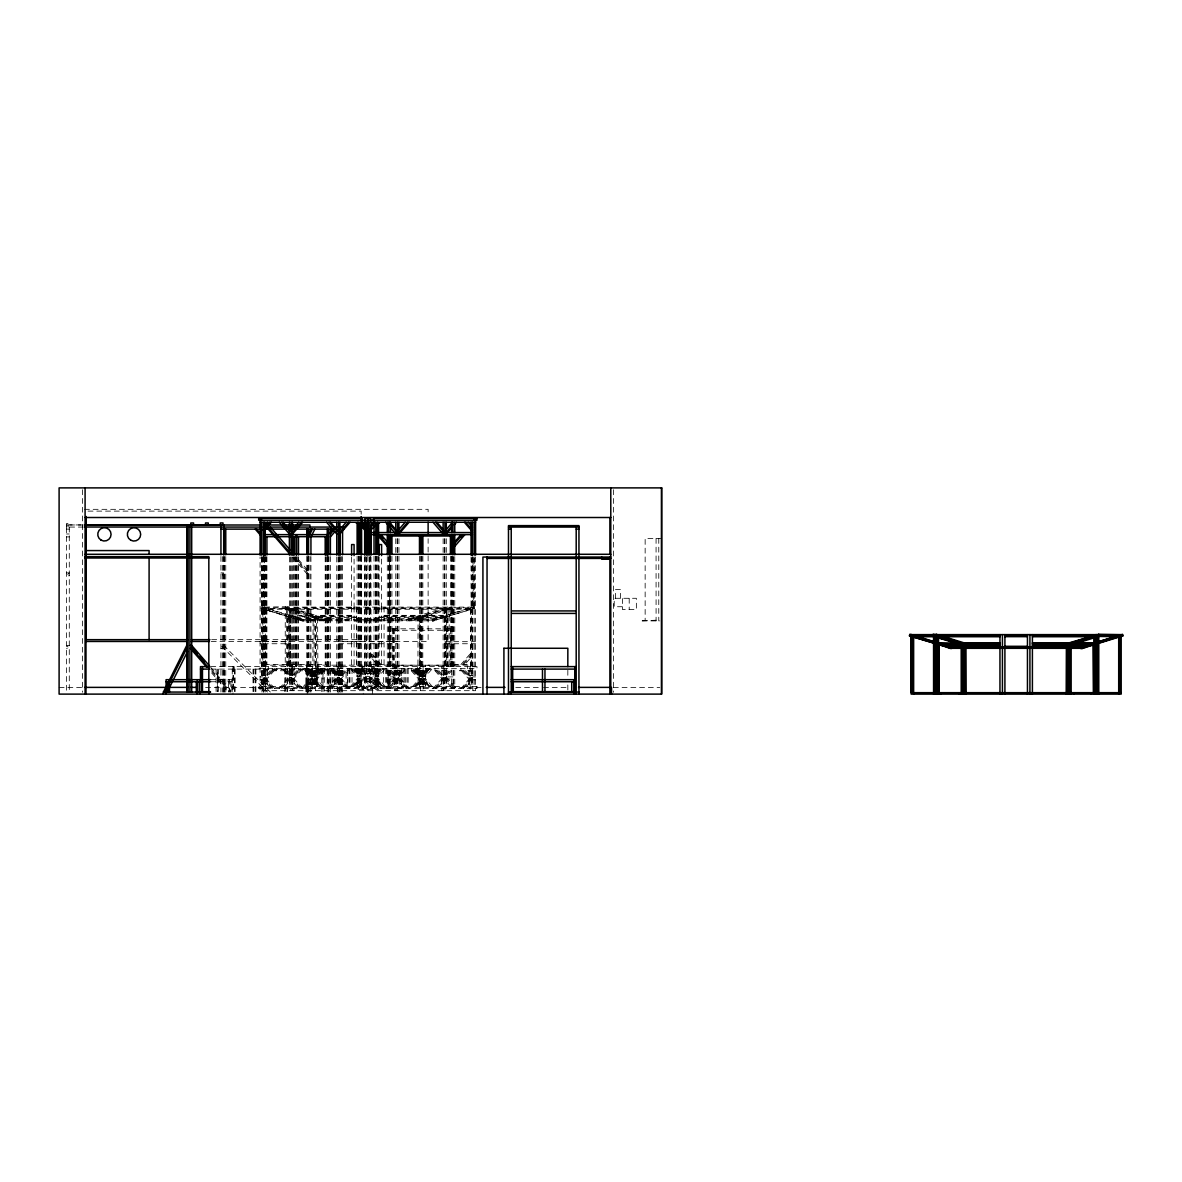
<?xml version="1.0" encoding="UTF-8"?>
<svg xmlns="http://www.w3.org/2000/svg" width="1182" height="1182" viewBox="0 0 1182 1182"><rect width="100%" height="100%" fill="white"/><g stroke="black" fill="none" stroke-linecap="round" stroke-linejoin="round"><path stroke-width="0.75" stroke-dasharray="5 3.75" d="M66.517 526.995L66.517 523.493L68.999 523.493L68.999 524.941M261.931 557.431L261.916 607.12L285.483 606.765L326.454 619.442M263.172 557.15L263.172 607.504L264.399 607.504L264.399 557.15M265.3 665.17L265.3 609.277L262.832 608.7L262.832 665.17L472.844 665.17M287.98 666.618L287.98 616.487L290.462 617.063L290.462 668.687M290.462 617.063L290.462 665.333L287.98 665.333M351.615 557.15L351.615 607.504L354.083 607.504L354.083 557.15M379.112 557.15L379.112 607.504L381.594 607.504L381.594 557.15M445.215 665.17L444.787 616.073M471.396 665.17L471.426 609.351M420.334 665.17L420.541 617.388M263.158 607.12L262.729 608.494L283.961 608.494L284.168 607.12L328.685 620.816L328.906 619.442L287.92 606.765L286.62 607.12L286.325 609.232L265.093 609.232L265.522 607.843L286.546 607.843L284.168 607.12M324.016 619.442L323.794 620.816L283.961 608.494L285.261 608.139L285.483 606.765M287.92 606.765L287.714 608.139L285.246 608.922L285.246 666.618M302.991 619.442L302.784 620.816L432.893 620.816L432.686 619.442M310.777 615.349L289.767 615.349L289.339 616.723L310.57 616.723L310.777 615.349L313.141 616.073L312.875 666.618M261.119 608.361L261.429 606.972L262.67 606.972L303.611 619.634L303.286 621.023L261.119 608.361L303.286 621.023M262.345 608.361L262.67 606.972M302.045 621.023L302.37 619.634L433.306 619.634L474.233 606.972L474.233 557.283M262.832 607.4L262.404 608.774L301.853 620.978L302.282 619.604L261.429 606.972M264.768 609.513L265.196 608.124M288.098 616.723L288.526 615.349M290.462 617.462L290.89 616.073M298.957 620.092L299.386 618.703M301.336 620.816L301.75 619.442M292.575 557.269L306.832 573.728L308.207 570.817L296.372 557.15M270.205 670.741L265.994 675.602L267.368 675.602L271.579 670.741M272.732 670.741L265.994 678.527L267.368 678.527L274.106 670.741M279.233 688.618L289.383 676.902L290.757 676.902L280.607 688.618M296.756 670.741L292.545 675.602L293.919 675.602L298.13 670.741M281.759 688.618L289.383 679.813L290.757 679.813L283.133 688.618M303.375 686.55L310.098 678.778L312.861 678.778L306.123 686.55M315.047 673.548L319.258 668.687M304.749 686.55L311.472 678.778M320.411 668.687L313.673 676.459L316.421 676.459L323.159 668.687M320.632 668.687L316.421 673.548L313.673 673.548L317.884 668.687L317.618 617.388L316.377 617.772M305.902 686.55L310.098 681.689L312.861 681.689L308.65 686.55M315.047 676.459L321.785 668.687M320.44 670.741L316.229 675.602L317.603 675.602L321.814 670.741M307.276 686.55L311.472 681.689M322.967 670.741L316.229 678.527L317.603 678.527L324.341 670.741M326.587 688.618L336.752 676.902L338.126 676.902L327.961 688.618M344.11 670.741L339.899 675.602L341.288 675.602L345.484 670.741M329.113 688.618L336.752 679.813L338.126 679.813L330.487 688.618M350.374 686.55L357.112 678.778L359.86 678.778L353.123 686.55M351.748 686.55L358.486 678.778M352.901 686.55L357.112 681.689L359.86 681.689L355.649 686.55M354.526 688.618L364.677 676.902L366.051 676.902L355.9 688.618M358.427 688.618L366.051 679.813L364.677 679.813L357.053 689.446L378.639 689.446L371 679.813L369.626 679.813L377.25 688.618M375.211 670.741L371 675.602L369.626 675.602L373.837 670.741L373.793 668.687M376.364 670.741L369.626 678.527L371 678.527L377.738 670.741M380.028 668.687L375.817 673.548L378.565 673.548M377.191 673.548L381.402 668.687M382.776 668.687L375.817 676.459L378.565 676.459L385.302 668.687M377.191 676.459L383.928 668.687M400.388 670.741L396.177 675.602L397.551 675.602L401.762 670.741M385.613 688.618L395.763 676.902M386.987 688.618L397.152 676.902L389.085 676.902M404.288 668.687L404.288 670.741L397.551 678.527L396.177 678.527L402.914 670.741L402.914 668.687M389.513 688.618L397.152 679.813L395.763 679.813L388.139 688.618L388.243 670.741M424.072 670.741L419.861 675.602L421.235 675.602L425.446 670.741L425.564 686.55M427.027 668.687L422.816 673.548L425.564 673.548M412.518 686.55L419.255 678.778L422.004 678.778L415.266 686.55M424.19 673.548L428.401 668.687M413.892 686.55L420.629 678.778M429.554 668.687L422.816 676.459L425.564 676.459L432.302 668.687M429.775 668.687L421.235 678.527L419.861 678.527L426.599 670.741L426.599 668.687M415.045 686.55L419.255 681.689L422.004 681.689L417.793 686.55M424.19 676.459L430.928 668.687M416.419 686.55L420.629 681.689M447.742 670.741L443.546 675.602L444.92 675.602L449.13 670.741M432.981 688.618L443.132 676.902L444.506 676.902L434.355 688.618M435.508 688.618L443.132 679.813L444.506 679.813L436.882 688.618M460.906 664.55L471.057 652.833L472.431 652.833L462.28 664.55M463.433 664.55L471.057 655.759L472.431 655.759L464.807 664.55M460.906 688.618L471.057 676.902L472.431 676.902L462.28 688.618M463.433 688.618L471.057 679.813L472.431 679.813L464.807 688.618M286.487 609.306L288.955 608.523L288.955 666.618M313.141 616.073L292.131 616.073L291.703 617.462L314.102 617.078L314.146 668.687M314.116 617.846L316.362 617.004L316.421 686.55M411.661 619.442L411.883 620.816L451.716 608.494L451.509 607.12L449.13 607.843L470.155 607.843L470.584 609.232L449.352 609.232L449.057 607.12L447.756 606.765L406.771 619.442L406.977 620.816L451.509 607.12L472.519 607.12L472.948 608.494L450.416 608.139L409.43 620.816L409.135 618.703L384.061 618.703M409.223 619.442L451.509 607.12M432.39 621.023L474.558 608.361L474.233 606.972L473.007 606.972L432.065 619.634L432.39 621.023L474.558 608.361M422.521 616.073L443.546 616.073L443.974 617.462L422.742 617.462L422.521 616.073L424.899 615.349L445.91 615.349L446.338 616.723L421.575 617.078M449.352 609.232L451.716 608.494M288.969 609.277L290.211 608.907L290.196 666.618M470.377 609.469L472.844 608.7M445.215 617.255L447.683 616.679M84.395 509.324L428.12 509.324L428.12 514.835M88.029 511.112L361.16 511.112L361.16 514.791M83.361 525L66.517 524.941L83.006 524.941M83.361 527.069L66.517 527.069L66.517 692.061M66.517 529.122L69.28 529.122M66.517 533.983L69.28 533.983M66.517 536.909L69.28 536.909M661.654 538.416L645.15 538.416L645.15 620.21M308.207 570.817L306.832 570.817L294.998 557.15M66.517 572.886L69.28 572.886L66.517 575.797L69.28 575.797M220.945 572.886L223.694 572.886L220.945 575.797L223.694 575.797M306.832 573.728L308.207 573.728L293.949 557.269M622.471 606.735L614.212 606.735L614.212 598.284L636.359 598.284L636.359 609.557L622.471 609.557L622.471 598.284M356.565 607.755L379.112 607.755M351.615 607.843L291.422 607.843L291.215 609.232L351.615 609.232M384.061 607.843L444.24 607.843L444.462 609.232L384.061 609.232M351.615 608.893L356.565 608.893M379.112 608.893L384.061 608.893M356.565 609.144L379.112 609.144M351.615 615.349L315.668 615.349L315.461 616.723L351.615 616.723M384.061 615.349L420.009 615.349L420.216 616.723L384.061 616.723M351.615 616.073L318.032 616.073L317.825 617.462L356.565 617.447M384.061 616.073L417.645 616.073L417.852 617.462L379.112 617.447M351.615 617.048L356.565 617.048M379.112 617.048L384.061 617.048M351.615 618.703L326.542 618.703L326.247 620.816L285.261 608.139M356.565 618.807L379.112 618.807M326.321 620.092L351.615 620.092M384.061 620.092L409.341 620.092M356.565 620.195L379.112 620.195M656.084 620.21L640.363 620.905L659.822 620.905M354.083 620.934L356.565 620.934M379.112 620.934L381.594 620.934M391.951 628.809L452.928 628.809M393.606 630.257L451.672 630.257M211.681 639.669L361.16 639.669L361.16 557.032M211.223 641.457L428.12 641.457L428.12 538.697M260.084 641.678L262.832 641.678M263.246 641.678L290.757 641.678M338.525 641.678L366.051 641.678M369.626 641.678L397.152 641.678M444.92 641.678L472.431 641.678M472.844 641.678L475.592 641.678M260.084 643.747L262.832 643.747M263.246 643.747L290.757 643.747M338.525 643.747L366.051 643.747M369.626 643.747L397.152 643.747M444.92 643.747L472.431 643.747M472.844 643.747L475.592 643.747M69.28 645.387L66.517 645.387L69.28 648.312L66.517 648.312M220.945 648.312L223.694 648.312L267.442 692.061M264.458 664.55L327.65 664.55M369.626 664.55L388.671 664.55M453.386 664.55L472.431 664.55M389.72 665.244L452.647 665.244M210.751 666.618L476.967 666.618L476.967 668.687L258.71 668.687L258.71 666.618M210.751 669.101L340.194 669.101M263.749 669.337L328.448 669.337M262.832 670.741L328.448 670.77M331.388 668.687L331.388 670.741L349.222 670.741M386.455 670.741L404.288 670.741M411.336 668.687L411.336 670.741L427.973 670.741L427.973 668.687M435.02 668.687L435.02 670.741L451.657 670.741L444.92 678.527L443.546 678.527L450.268 670.741L450.268 668.687M472.844 670.741L459.562 670.741L459.562 668.687M310.098 673.548L312.861 673.548L308.65 668.687M365.09 673.548L370.587 673.548M262.832 675.602L265.581 675.602M470.096 675.602L472.844 675.602M365.09 676.459L370.587 676.459M260.084 676.902L262.832 676.902M452.972 676.902L444.92 676.902L455.07 688.618M472.844 676.902L475.592 676.902M262.832 678.527L265.581 678.527M470.096 678.527L472.844 678.527M365.09 678.778L370.587 678.778M389.085 678.956L397.152 678.956M444.92 678.956L452.972 678.956M210.632 679.68L231.894 679.68L231.894 692.061M260.084 679.813L262.832 679.813M472.844 679.813L475.592 679.813M365.09 681.689L370.587 681.689M210.632 681.748L231.894 681.748M59.1 687.377L83.05 687.377M205.579 687.377L481.074 687.377M515.78 687.377L541.637 687.377M543.484 687.377L569.517 687.377M613.325 687.377L659.807 687.377M262.862 608.907L265.3 609.469M287.98 616.679L290.462 617.255M449.278 608.494L447.963 608.139L447.756 606.765M449.19 609.306L446.722 608.523L288.851 608.494L289.058 607.12L446.604 607.12L446.722 666.618M446.707 609.277L445.466 608.907L445.481 666.618M283.961 608.494L286.325 609.232M310.57 616.723L312.935 617.462M421.56 617.846L419.315 617.004L419.447 686.55M419.3 617.772L418.059 617.388L417.94 670.741M450.431 608.922L449.19 608.523L449.19 666.618M270.353 692.061L223.694 645.387L220.945 645.387L223.694 648.312M465.472 670.741L469.682 675.602L468.308 675.602L464.098 670.741M462.945 670.741L469.682 678.527L468.308 678.527L461.571 670.741M446.294 676.902L456.444 688.618M438.921 670.741L443.132 675.602L441.758 675.602L437.547 670.741M453.918 688.618L446.294 679.813L444.92 679.813L452.543 688.618M435.02 670.741L441.758 678.527L443.132 678.527L436.394 670.741L436.394 668.687M417.793 668.687L422.004 673.548L419.255 673.548L415.045 668.687M432.302 686.55L425.564 678.778L422.816 678.778L429.554 686.55M416.419 668.687L420.629 673.548M415.266 668.687L422.004 676.459L419.255 676.459L412.518 668.687M424.19 678.778L430.928 686.55M429.775 686.55L425.564 681.689L422.816 681.689L427.027 686.55M413.892 668.687L420.629 676.459M415.237 670.741L419.447 675.602L418.073 675.602L413.863 670.741M424.19 681.689L428.401 686.55M411.336 670.741L418.073 678.527L419.447 678.527L412.71 670.741L412.71 668.687M409.075 688.618L398.925 676.902L397.551 676.902L407.701 688.618M391.567 670.741L395.763 675.602L394.389 675.602L390.178 670.741M406.564 688.618L398.925 679.813L397.551 679.813L405.175 688.618M389.041 670.741L395.763 678.527L394.389 678.527L387.666 670.741L387.666 668.687M381.151 664.55L371 652.833L369.626 652.833L379.777 664.55M378.624 664.55L371 655.759L369.626 655.759L377.25 664.55M385.302 686.55L378.565 678.778L375.817 678.778L382.554 686.55M377.191 678.778L383.928 686.55M382.776 686.55L378.565 681.689L375.817 681.689L380.028 686.55M377.191 681.689L381.402 686.55M381.151 688.618L371 676.902L369.626 676.902L379.777 688.618M360.466 670.741L364.677 675.602L366.051 675.602L361.84 670.741L361.884 668.687M359.313 670.741L366.051 678.527L364.677 678.527L357.939 670.741M355.649 668.687L359.86 673.548L357.112 673.548L352.901 668.687M354.275 668.687L358.486 673.548M353.123 668.687L359.86 676.459L357.112 676.459L350.374 668.687M351.748 668.687L358.486 676.459M335.289 670.741L339.5 675.602L338.126 675.602L333.915 670.741M350.064 688.618L339.899 676.902L338.525 676.902L348.675 688.618M347.538 688.618L339.899 679.813L338.525 679.813L346.163 688.618L346.06 670.741M331.388 670.741L338.126 678.527L339.5 678.527L332.763 670.741L332.763 668.687M310.231 670.741L314.442 675.602L315.816 675.602L311.605 670.741L311.472 686.55M323.159 686.55L316.421 678.778L313.673 678.778L320.411 686.55M307.276 668.687L315.816 678.527L314.442 678.527L305.902 668.687M306.123 668.687L312.861 676.459L310.098 676.459L303.375 668.687M315.047 678.778L321.785 686.55M320.632 686.55L316.421 681.689L313.673 681.689L317.884 686.55M304.749 668.687L311.472 676.459M315.047 681.689L319.258 686.55M287.92 670.741L292.131 675.602L290.757 675.602L286.546 670.741M302.695 688.618L292.545 676.902L291.171 676.902L301.321 688.618M285.394 670.741L292.131 678.527L290.757 678.527L284.02 670.741L284.02 668.687M300.169 688.618L292.545 679.813L291.171 679.813L298.795 688.618M274.771 688.618L264.62 676.902L263.246 676.902L273.397 688.618M272.244 688.618L264.62 679.813L263.246 679.813L270.87 688.618M210.721 667.357L232.115 692.061M211.711 670.091L230.741 692.061M211.829 671.553L229.589 692.061L229.515 679.68M211.637 672.913L228.215 692.061M472.844 607.4L473.273 608.774M470.48 608.124L470.909 609.513M447.151 615.349L447.579 616.723M436.291 618.703L436.705 620.092M433.927 619.442L434.341 620.816M433.395 619.604L433.824 620.978M473.332 608.361L472.992 557.283M433.306 619.634L433.631 621.023M450.194 606.765L450.416 608.139M424.899 615.349L425.106 616.723M315.136 617.388L315.343 665.17M264.251 609.351L264.266 665.17M658.773 538.416L658.773 620.905M656.069 538.416L656.084 620.905M629.208 598.284L629.208 609.557M620.535 598.284L620.535 589.626L615.379 589.626L615.379 598.284M613.399 489.717L613.399 692.283M567.848 670.268L567.818 677.611M567.818 684.954L567.848 690.451M476.257 686.55L476.257 688.618M475.592 556.973L475.592 690.687L260.084 690.687L260.084 556.973M474.218 556.973L474.218 688.618M472.992 557.003L472.992 607.356L471.751 607.356L471.751 557.003M472.844 556.973L472.844 690.687M472.431 556.973L472.431 666.618M472.431 668.687L472.431 686.55M471.47 670.741L471.47 686.55M471.057 556.973L471.057 666.618M471.057 668.687L471.057 686.55M470.377 609.277L470.377 666.618M470.096 666.618L470.096 690.687M469.682 670.741L469.682 686.55M468.308 670.741L468.308 686.55M467.348 666.618L467.348 668.687M460.936 668.687L460.936 670.741M454.76 556.633L454.76 688.618M453.386 556.633L453.386 688.618M452.972 556.633L452.972 688.618M452.647 556.308L452.647 666.618M451.893 628.809L451.893 666.618M451.613 556.308L451.598 688.618M451.45 556.308L451.48 666.618M450.652 628.809L450.652 666.618M450.416 556.308L450.431 666.618M447.963 608.893L447.963 666.618M447.683 666.618L447.683 616.487L445.215 617.063L445.215 668.687M446.294 538.711L446.294 688.618M446.102 668.687L446.102 686.55M444.92 538.711L444.92 690.687M444.506 538.711L444.506 688.618M444.033 668.687L444.033 686.55M443.841 666.618L443.841 668.687M443.546 670.741L443.546 690.687M443.132 538.711L443.132 690.687M442.836 666.618L442.836 668.687M441.758 670.741L441.758 690.687M441.462 666.618L441.462 668.687M425.83 668.687L425.83 670.741M425.284 665.17L425.284 666.618M424.19 670.741L424.19 686.55M423.791 670.741L423.791 686.55M423.245 686.55L423.245 688.618M423.082 666.618L423.082 690.687M422.89 556.308L422.801 666.618M422.816 670.741L422.816 686.55M422.417 670.741L422.417 686.55M422.004 670.741L422.004 686.55M421.856 556.308L421.856 665.244M421.693 556.308L421.531 668.687M421.028 670.741L421.235 686.55M420.866 686.55L420.866 688.618M420.511 556.308L420.674 666.618M420.629 670.741L420.629 686.55M420.334 617.462L420.334 690.687M420.157 666.618L420.157 668.687M419.861 670.741L419.861 686.55M419.477 556.308L419.477 665.244M419.255 670.741L419.255 686.55M418.073 670.741L418.073 686.55M417.778 666.618L417.571 668.687M417.128 668.687L417.128 670.741M415.754 668.687L415.754 670.741M408.159 668.687L408.159 686.55M407.125 668.687L407.125 686.55M405.781 668.687L405.781 686.55M404.746 668.687L404.746 686.55M403.092 668.687L403.092 688.618M401.717 668.687L401.717 688.618M401.304 670.741L401.304 688.618M399.93 670.741L399.93 688.618M398.925 538.711L398.925 688.618M397.861 666.618L397.861 668.687M397.551 538.711L397.551 690.687M397.152 538.711L397.152 688.618M396.65 666.618L396.65 668.687M396.472 666.618L396.472 668.687M396.354 670.741L396.177 690.687M395.763 538.711L395.763 690.687M395.468 666.618L395.468 668.687M395.276 666.618L395.276 668.687M394.98 670.741L394.98 686.55M394.64 628.809L394.64 666.618M394.566 670.741L394.566 686.55M394.271 666.618L394.271 668.687M394.389 670.741L394.389 690.687M394.094 666.618L394.094 668.687M393.606 628.809L393.606 666.618M393.399 628.809L393.399 666.618M393.192 670.741L393.192 686.55M392.897 666.618L392.897 668.687M392.365 628.809L392.365 666.618M391.951 556.308L391.951 666.618M390.754 556.308L390.754 666.618M390.459 556.633L390.459 688.618M389.72 556.308L389.72 666.618L389.617 556.633M389.617 670.741L389.617 688.618M389.085 556.633L389.085 688.618M388.671 556.633L388.671 688.618M387.829 668.687L387.829 688.618M387.297 556.633L387.297 688.618M386.455 668.687L386.455 688.618M385.716 668.687L385.716 686.55M384.061 607.12L384.061 666.618M383.662 668.687L383.662 686.55M381.594 607.12L381.594 666.618M380.294 668.687L380.294 669.514L355.368 669.514L355.368 668.687M379.747 668.687L379.747 670.741L355.93 670.741L355.93 668.687M379.511 669.514L379.511 671.568L356.166 671.568L356.166 669.514M379.112 607.12L379.112 666.618M378.565 556.205L378.565 666.618M378.565 671.568L378.565 686.55M378.373 668.687L378.373 670.741M377.974 668.687L377.974 686.55M377.191 556.205L377.191 666.618M377.191 671.568L377.191 686.55M376.94 668.687L376.94 686.55M376.777 556.205L376.777 666.618M376.777 671.568L376.777 686.55M375.817 556.205L375.92 668.687M375.817 671.568L375.876 688.618M375.595 668.687L375.595 686.55M375.403 556.205L375.403 666.618M375.403 671.568L375.403 686.55M374.871 669.514L374.871 671.568M374.561 668.687L374.561 686.55M374.369 666.618L374.339 670.741M374.369 686.55L374.369 688.618M374.029 556.205L374.029 666.618M374.073 668.687L374.073 669.514M374.029 671.568L374.029 686.55M372.995 666.618L373.069 668.687M373.054 686.55L373.054 688.618M372.965 666.618L372.965 670.741M372.655 688.618L372.655 689.446M372.419 668.687L372.478 671.568M372.448 694.115L372.448 685.176L363.229 685.176L363.229 694.115M371.621 666.618L371.621 668.687M371.621 686.55L371.621 688.618M371 556.973L371 666.618M371 668.687L371 686.55M370.587 556.205L370.587 688.618M369.626 556.973L369.626 666.618M369.626 668.687L369.626 686.55M369.212 556.973L369.212 666.618M369.212 668.687L369.212 686.55M367.838 556.205L367.838 690.687M366.464 556.973L366.464 666.618M366.464 668.687L366.464 686.55M366.051 556.973L366.051 666.618M366.051 668.687L366.051 686.55M365.09 556.205L365.09 688.618M364.677 556.973L364.677 666.618M364.677 668.687L364.677 686.55M364.056 666.618L364.056 668.687M364.056 686.55L364.056 688.618M363.258 668.687L363.199 671.568M363.037 688.618L363.037 689.446M362.682 666.618L362.711 670.741M362.682 686.55L362.682 688.618M362.608 666.618L362.608 668.687M362.623 686.55L362.623 688.618M361.648 556.205L361.648 666.618M361.603 668.687L361.603 669.514M361.648 671.568L361.648 686.55M361.308 666.618L361.337 670.741M361.308 686.55L361.308 688.618M361.116 668.687L361.116 686.55M360.82 669.514L360.82 671.568M360.274 556.205L360.274 666.618M360.274 671.568L360.274 686.55M360.082 668.687L360.082 686.55M359.86 556.205L359.756 668.687M359.86 671.568L359.801 688.618M358.9 556.205L358.9 666.618M358.737 668.687L358.9 686.55M358.486 556.205L358.486 666.618M358.56 669.514L358.486 686.55M357.703 668.687L357.703 686.55M357.304 668.687L357.304 670.741M357.112 556.205L357.112 666.618M357.112 671.568L357.112 686.55M356.565 607.12L356.565 666.618M354.083 607.12L354.083 666.618M352.014 668.687L352.014 686.55M351.615 607.12L351.615 666.618M349.961 668.687L349.961 686.55M349.222 668.687L349.222 688.618M348.01 668.687L348.01 670.741L341.288 678.527L339.899 678.527L346.636 670.741L346.636 668.687M347.848 668.687L347.848 688.618M347.434 670.741L347.434 688.618M342.78 666.618L342.78 668.687M342.573 556.589L342.573 692.061M341.539 556.589L341.539 692.061M341.406 666.618L341.406 668.687M341.288 670.741L341.288 690.687M341.11 670.741L341.11 686.55M340.697 670.741L340.697 686.55M340.401 666.618L340.401 668.687M340.194 556.589L340.194 692.327M339.899 556.988L339.899 690.687M339.5 670.741L339.5 690.687M339.47 669.101L339.47 694.115M339.16 556.589L339.16 692.061M338.939 666.618L338.939 669.101M338.525 556.988L338.525 688.618M338.126 556.988L338.052 694.115M337.816 666.618L337.816 668.687M337.328 669.101L337.328 694.115M336.752 556.988L336.752 688.618M335.747 670.741L335.747 688.618M334.373 670.741L334.373 688.618M333.959 668.687L333.959 688.618M332.585 668.687L332.585 688.618M330.93 668.687L330.93 686.55M330.384 556.589L330.384 692.061M329.896 668.687L329.896 686.55M329.01 556.589L329.01 692.061M328.596 556.589L328.596 692.061M327.65 556.781L327.65 666.618M327.517 668.687L327.517 686.55M327.222 556.589L327.222 692.061M326.971 556.781L326.971 666.618M325.863 556.781L325.863 664.55M325.183 556.781L325.183 664.55M324.341 668.687L324.237 691.647M322.996 669.101L322.996 691.647L322.967 668.687M321.755 669.101L321.755 691.647M319.923 668.687L319.923 670.741M318.549 668.687L318.549 670.741M318.106 666.618L318.106 668.687M317.736 666.618L317.603 686.55M316.229 670.741L316.229 686.55M315.816 670.741L315.816 686.55M315.52 666.618L315.52 668.687M315.343 617.462L315.343 690.687M315.047 670.741L315.047 686.55M314.634 670.741L314.811 688.618M314.442 670.741L314.442 686.55M313.673 670.741L313.673 686.55M313.26 670.741L313.26 686.55M312.861 670.741L312.861 686.55M312.595 666.618L312.595 690.687M311.885 670.741L311.885 686.55M310.94 556.589L310.94 692.061M310.393 665.17L310.393 666.618M310.098 670.741L310.098 686.55M309.92 556.397L309.92 692.061M309.078 668.687L309.078 670.741M308.546 556.397L308.561 692.061M308.428 669.101L308.428 692.327M308.133 556.397L308.133 692.061M307.542 556.589L307.704 694.115M307.172 666.618L307.172 694.115M306.759 556.397L306.759 692.061M306.581 669.101L306.581 692.327M306.463 666.618L306.463 669.101M305.857 669.101L305.857 694.115M300.656 668.687L300.656 670.741L293.919 678.527L292.545 678.527L299.282 670.741L299.282 668.687M298.485 556.781L298.485 664.55M297.79 556.781L297.79 664.55M296.697 556.781L296.697 666.618M296.106 556.781L296.106 666.618M295.411 556.781L295.411 666.618M294.318 556.781L294.318 664.55M294.215 666.618L294.215 668.687M293.919 670.741L293.919 690.687M293.624 556.781L293.624 664.55M292.84 666.618L292.84 668.687M292.545 556.988L292.545 690.687M292.131 670.741L292.131 690.687M291.836 666.618L291.836 668.687M291.644 668.687L291.644 686.55M291.171 556.988L291.171 688.618M290.757 556.988L290.757 690.687M289.575 668.687L289.575 686.55M289.383 556.988L289.383 688.618M289.014 617.004L289.014 665.17M287.714 608.893L287.714 666.618M287.654 669.101L287.654 691.647M286.93 669.101L286.93 691.647M286.487 608.523L286.487 666.618M285.394 668.687L285.512 691.647M284.788 669.101L284.788 691.647M276.115 668.687L276.115 670.741M274.741 668.687L274.741 670.741M268.329 666.618L268.329 668.687M267.368 670.741L267.368 686.55M266.925 556.781L266.925 664.55M266.245 556.781L266.245 664.55M265.994 670.741L265.994 686.55M265.581 666.618L265.581 690.687M265.137 556.781L265.3 666.618M265.123 556.589L265.123 692.061M264.458 556.781L264.458 666.618M264.62 668.687L264.62 686.55M264.207 670.741L264.207 686.55M263.749 556.589L263.749 692.061M263.335 556.589L263.335 692.061M262.832 556.973L262.832 690.687M262.64 686.55L262.64 688.618M261.961 556.589L261.961 692.061M261.458 556.973L261.458 688.618M261.266 686.55L261.266 688.618M259.419 686.55L259.419 688.618M255.888 669.101L255.888 691.647M255.164 669.101L255.164 691.647M253.746 669.101L253.746 691.647M253.022 669.101L253.022 691.647M235.115 669.101L235.115 692.327M234.391 669.101L234.391 694.115M234.213 666.618L234.213 669.101M233.489 666.618L233.489 692.283M232.972 666.618L232.972 694.115M232.248 669.101L232.248 694.115M230.859 681.748L230.859 692.061M228.481 681.748L228.481 692.061M228.141 679.68L228.141 681.748M225.762 556.589L225.762 692.061M224.388 556.589L224.388 692.061M223.989 556.589L223.989 692.061M223.694 556.471L223.694 692.061M222.6 556.589L222.6 692.061M220.945 556.471L220.945 692.061M218.596 669.101L218.596 691.647M216.099 669.101L216.099 691.647M82.474 489.717L82.474 692.283M69.28 527.069L69.28 692.061M68.128 525L68.128 527.069M66.753 525L66.753 527.069M300.627 618.703L300.42 620.092L321.43 620.092L321.652 618.703L300.627 618.703M358.486 681.689L354.275 686.55L358.486 681.689M435.05 618.703L414.025 618.703L414.247 620.092L435.257 620.092L435.05 618.703M476.967 686.55L258.71 686.55L258.71 688.618L476.967 688.618L476.967 686.55M217.355 691.647L217.355 669.101L217.34 691.647"/><path stroke-width="1.5" d="M264.399 555.348L264.399 544.562M351.615 555.599L351.615 544.562L354.083 544.562L354.083 555.599M379.112 555.599L379.112 544.562L381.594 544.562L381.594 555.599M911.159 636.197L911.159 692.667L1121.186 692.667M936.321 694.115L936.321 643.983M938.803 644.559L938.803 692.829L936.321 692.829M1119.738 692.667L1119.753 636.847M1066.386 646.731L1066.194 694.115M1067.627 645.269L1067.42 694.115M1068.676 692.667L1068.883 644.884M932.288 635.99L932.509 634.616L933.81 634.261L974.795 646.938M933.603 635.635L933.81 634.261M936.041 635.635L936.262 634.261L977.248 646.938L977.026 648.312L973.613 647.263M937.193 635.99L937.4 634.616L1094.946 634.616L1095.167 635.99M939.557 636.729L939.764 635.34L999.957 635.34M937.666 644.22L938.094 642.845L961.483 643.569L961.276 644.958L940.03 644.958M963.803 644.22L964.01 642.845L999.957 642.845M909.446 635.857L909.771 634.468L911.012 634.468L951.953 647.13L951.628 648.519L909.446 635.857L936.277 643.776M910.687 635.857L911.012 634.468M950.387 648.519L950.712 647.13L951.953 647.13M910.746 636.271L911.159 634.897L911.159 694.115L1121.186 694.115L1121.186 634.897L1121.615 636.271M911.056 635.99L911.485 634.616L932.509 634.616L934.873 635.34L913.849 635.34L913.42 636.729L934.667 636.729L934.947 634.616L936.262 634.261M913.11 637.009L913.523 635.62M936.439 644.22L936.853 642.845M947.299 647.588L947.728 646.214M949.663 648.312L950.092 646.938M950.18 648.475L950.609 647.101M163.382 694.115L163.382 692.061L167.445 684.009M169.056 680.788L186.756 645.387M164.874 692.061L186.756 648.312M168.066 690.436L187.51 651.548M308.561 533.983L310.999 529.122M308.561 536.909L312.462 529.122M310.94 536.909L314.84 529.122M263.246 527.113L267.457 522.252M264.62 527.113L267.767 523.463M269.969 522.252L263.246 530.038L264.62 530.038L271.358 522.252M298.795 522.252L291.171 531.058L292.545 531.058M301.321 522.252L291.171 533.983L292.545 533.983L302.695 522.252M330.059 532.772L333.206 529.122M330.384 533.983L333.531 530.349M330.384 536.909L334.861 531.723M346.163 522.252L338.525 531.058L339.899 531.058M348.675 522.252L338.525 533.983L339.899 533.983L350.064 522.252M370.675 525.901L373.837 522.252M371 527.113L375.211 522.252M371 530.038L377.738 522.252M405.175 522.252L397.551 531.058L398.925 531.058M407.701 522.252L397.551 533.983L397.551 522.252M398.925 533.983L409.075 522.252M452.543 522.252L444.92 531.058L446.294 531.058M451.687 526.167L444.92 533.983L444.92 522.252M446.294 533.983L451.923 527.467M454.183 524.867L456.444 522.252M454.479 542.183L461.01 534.633M454.76 543.439L462.384 534.633M461.276 537.234L463.536 534.633M454.76 546.35L464.91 534.633M953.8 641.885L934.829 636.817L934.814 694.115M1097.531 694.115L1097.398 634.616L1055.112 646.938L1055.319 648.312L1058.732 647.263M1057.55 646.938L1098.536 634.261L1120.861 634.616L1121.29 635.99M1100.058 635.99L1099.836 634.616L1060.003 646.938L1060.21 648.312L1072.34 644.574M1061.229 647.248L1057.772 648.312L1057.476 646.214L1032.403 646.214M1066.312 645.682L1069.887 644.574M1078.265 641.974L1096.29 636.389L1118.926 636.729L1118.497 635.34L1097.472 635.34L1099.836 634.616M1075.812 643.496L1098.772 636.418L1098.772 694.115M1080.407 647.13L1122.575 634.468L1122.9 635.857L1081.958 648.519L1080.717 648.519L1080.407 647.13L1122.575 634.468M1082.431 648.002L1118.246 636.921M1070.862 643.569L1091.887 643.569L1092.316 644.958L1071.084 644.958L1070.862 643.569L1073.241 642.845L1094.251 642.845L1094.68 644.22M1093.557 644.751L1096.024 644.175L1095.492 642.845M85.089 517.509L610.784 517.509M260.084 522.252L475.592 522.252M356.166 523.079L359.86 523.079L359.86 554.358M363.199 523.079L366.287 523.079M374.871 523.079L379.511 523.079M85.193 525L260.542 525M263.763 525L309.92 525L309.92 527.069M84.823 524.941L223.959 525L223.989 554.757M84.823 527.009L261.37 527.069M266.438 527.069L331.123 527.069M333.339 527.069L343.947 527.069M471.057 527.113L472.431 527.113L468.22 522.252M508.482 527.069L578.944 527.069M220.945 529.122L223.694 529.122M223.989 529.122L260.897 529.122M263.335 529.122L290.417 529.122M294.111 529.122L334.713 529.122M343.947 529.122L342.573 529.122L342.573 554.757M508.482 529.122L511.23 529.122M576.195 529.122L578.944 529.122M290.757 531.058L289.383 531.058L281.759 522.252M338.126 531.058L336.752 531.058L329.113 522.252M397.152 531.058L395.763 531.058L389.233 523.508M444.506 531.058L443.132 531.058L435.508 522.252M371 532.565L472.431 532.565M290.757 533.983L289.383 533.983L279.233 522.252M338.126 533.983L336.752 533.983L326.587 522.252M264.458 534.633L327.65 534.633L327.65 554.964M371 534.633L472.431 534.633M389.72 536.007L452.647 536.007M264.458 536.687L327.65 536.687M86.183 550.576L149.095 550.576L149.095 554.21M85.089 554.284L610.784 554.284M85.089 556.633L208.83 556.633L208.83 694.115M610.784 557.047L482.921 557.047L482.921 694.115M85.089 558.007L208.83 558.007M487.043 558.421L610.784 558.421M609.882 559.101L601.712 559.101L601.712 557.047M512.102 610.931L575.338 610.931M512.102 613.414L575.338 613.414M1004.907 635.251L1027.454 635.251M1032.403 635.34L1092.582 635.34L1092.803 636.729M1122.9 635.857L1121.659 635.857L1121.334 634.468M943.206 636.729L999.957 636.729M1004.907 636.655L1027.454 636.655M1032.403 636.729L1089.139 636.729M187.82 639.669L86.183 639.669L86.183 516.504M191.381 639.669L209.938 639.669M86.242 641.457L187.332 641.457M191.011 641.457L209.391 641.457M1032.403 642.845L1068.336 642.845L1068.558 644.22M940.458 643.569L961.483 643.569M966.374 643.569L999.957 643.569M1032.403 643.569L1065.972 643.569L1066.194 644.958M969.713 644.958L999.957 644.958M1032.403 644.958L1062.633 644.958M190.317 645.387L191.691 645.387L209.524 665.983M969.979 646.214L948.969 646.214L948.747 647.588L969.772 647.588M999.957 646.214L974.884 646.214L974.574 648.312L971.116 647.248M1004.907 646.303L1027.454 646.303M1081.013 646.938L951.333 646.938L951.111 648.312L1081.235 648.312M974.662 647.588L999.957 647.588M1032.403 647.588L1057.683 647.588M503.887 648.268L567.848 648.268L567.818 666.604M209.805 666.618L200.482 666.618L200.482 679.813M511.23 666.618L576.195 666.618M200.482 669.101L209.51 669.101M511.23 669.101L576.195 669.101M210.632 679.68L166.086 679.68L166.086 694.115M511.23 679.68L573.802 679.68L573.802 694.115M166.086 681.748L210.632 681.748M511.23 681.748L573.802 681.748M84.897 687.377L188.086 687.377M190.819 687.377L197.305 687.377M486.245 687.377L505.024 687.377M578.559 687.377L610.06 687.377M201.206 691.647L210.337 691.647M512.678 691.647L574.762 691.647M163.382 692.061L210.632 692.061M508.482 692.061L573.802 692.061M576.195 692.061L578.944 692.061M1096.024 692.829L1093.557 692.829L1093.128 643.569M911.189 636.404L913.642 636.773L913.642 694.115M932.509 634.616L972.343 646.938L972.136 648.312L960.006 644.574M962.458 644.574L965.916 645.638M956.548 643.496L933.573 636.418L933.573 694.115M909.771 634.468L950.712 647.13M939.69 644.825L949.914 648.002M465.693 522.252L472.431 530.038L471.057 530.038L464.319 522.252M436.882 522.252L443.413 529.802M432.981 522.252L443.132 533.983L443.132 522.252M389.513 522.252L396.059 529.802M385.613 522.252L395.763 533.983L395.763 522.252M381.047 534.633L388.671 543.439M380.767 535.889L382.938 538.401M378.521 534.633L388.671 546.35L387.297 546.35L377.147 534.633M361.84 522.252L366.051 527.113L364.677 527.113L360.466 522.252M357.939 522.252L364.677 530.038L366.051 530.038L361.559 524.852L361.648 554.358M330.487 522.252L337.033 529.802M283.133 522.252L289.679 529.802M270.323 527.069L290.447 550.31M267.797 527.069L290.373 553.146M267.605 528.443L290.196 554.521M256.597 529.122L261.089 534.308M255.223 529.122L260.838 535.609M191.514 646.761L197.453 653.631M199.832 656.365L204.589 661.861M191.691 648.312L208.268 667.446M190.317 648.312L206.894 667.446M1118.822 635.62L1119.251 637.009M1084.618 646.214L1085.046 647.588M1082.254 646.938L1082.682 648.312M1082.165 648.475L1081.737 647.101L1081.958 648.519M1098.536 634.261L1098.758 635.635M1096.083 634.261L1096.305 635.635M965.96 646.731L966.167 694.115M964.719 645.269L964.926 694.115M963.463 644.884L963.67 692.667M912.593 636.847L912.607 692.667M1118.704 636.773L1118.704 694.115M1096.29 636.389L1096.29 694.115M1096.024 643.983L1096.024 694.115M1095.049 636.788L1095.049 643.998M1094.99 644.515L1095.064 694.115M1093.808 638.221L1093.823 694.115M1093.557 644.559L1093.557 694.115M1091.341 692.667L1091.341 694.115M1073.611 692.667L1073.611 694.115M1071.158 644.958L1071.143 694.115M1069.902 694.115L1069.902 645.342L1068.661 644.958L1068.661 694.115M1032.403 634.616L1032.403 694.115M1029.921 634.616L1029.921 694.115M1027.454 634.616L1027.454 694.115M1004.907 634.616L1004.907 694.115M1002.425 634.616L1002.425 694.115M999.957 634.616L999.957 694.115M963.685 694.115L963.685 644.958L962.443 645.342L962.443 694.115M961.202 644.958L961.217 694.115M958.735 692.667L958.735 694.115M941.005 692.667L941.005 694.115M938.803 644.958L938.803 694.115M938.538 638.221L938.523 694.115M937.311 636.788L937.311 643.998M937.356 644.515L937.296 694.115M936.055 636.389L936.055 694.115M661.521 487.885L661.521 694.115M611.537 687.377L611.537 694.115M610.784 487.885L610.784 694.115M609.882 517.509L609.882 554.284M609.882 557.047L609.882 694.115M578.944 694.115L578.944 525.621L508.482 525.621L508.482 694.115M576.195 527.069L576.195 694.115M574.762 666.618L574.762 694.115M571.733 681.748L571.733 692.061M544.961 669.101L544.961 691.647M542.479 669.101L542.479 691.647M513.298 681.748L513.298 692.061M512.678 666.618L512.678 692.327M511.23 527.069L511.23 694.115M503.916 648.268L503.916 694.115M487.043 557.047L487.043 694.115M475.592 518.13L475.592 555.156M474.218 518.13L474.218 520.198M474.218 522.252L474.218 555.141M472.431 522.252L472.431 555.141M471.751 544.414L471.751 555.2M471.057 522.252L471.057 555.141M454.76 522.252L454.76 532.565M454.76 534.633L454.76 554.801M452.972 522.252L452.972 532.565M452.972 534.633L452.972 554.801M452.647 534.633L452.647 554.461M451.598 522.252L451.598 532.565M451.45 536.007L451.45 554.461M450.416 536.007L450.416 554.461M446.294 522.252L446.294 529.566M428.12 522.178L428.12 533.185M422.89 536.007L422.89 554.461M421.693 534.633L421.693 554.461M420.511 536.007L420.511 554.461M419.477 536.007L419.477 554.461M398.925 522.252L398.925 529.566M391.951 536.007L391.951 554.461M390.754 534.633L390.754 554.461M390.459 522.252L390.459 532.565M390.459 534.633L390.459 554.801M388.671 522.252L388.671 532.565M388.671 534.633L388.671 554.801M387.297 522.252L387.297 532.565M387.297 534.633L387.297 554.801M378.565 523.079L378.565 554.358M377.191 523.079L377.191 554.358M375.817 523.079L375.817 554.358M374.073 520.198L374.073 521.011M374.029 524.926L374.029 554.358M373.394 521.011L373.423 518.13L476.967 518.13L476.967 520.198L258.71 520.198L258.71 518.13L362.253 518.13L362.283 521.011M371 522.252L371 555.141M370.616 521.011L370.587 518.13L365.09 518.13L365.061 521.011M370.587 528.605L370.587 554.358M369.212 522.252L369.212 555.141M367.838 518.13L367.838 555.141M366.464 522.252L366.464 555.141M365.09 523.079L365.09 554.358M364.677 522.252L364.677 555.141M361.603 520.198L361.603 521.011M361.16 516.623L361.16 520.302M361.16 525.813L361.16 555.2M358.486 523.079L358.486 554.358M357.112 523.079L357.112 554.358M340.194 532.787L340.194 554.757M339.899 522.252L339.899 529.566M339.899 533.23L339.899 555.156M338.525 522.252L338.525 555.156M336.752 522.252L336.752 555.156M330.384 529.122L330.384 554.757M328.596 529.122L328.596 554.757M327.222 529.122L327.222 554.757M326.971 534.633L326.971 554.964M325.863 536.687L325.863 554.964M325.183 536.687L325.183 554.964M310.94 536.451L310.94 554.757M308.561 529.122L308.561 554.757M307.542 529.122L307.542 554.757M306.759 528.901L306.759 554.565M298.485 536.687L298.485 554.964M296.697 534.633L296.697 554.964M296.106 534.633L296.106 554.964M294.318 536.687L294.318 554.964M293.624 536.687L293.624 554.964M292.545 522.252L292.545 529.566M292.545 533.23L292.545 555.156M291.171 522.252L291.171 555.156M289.383 522.252L289.383 555.156M266.925 536.687L266.925 554.964M265.137 534.633L265.137 554.964M265.123 529.122L265.123 554.757M264.62 522.252L264.62 525.916M264.62 529.566L264.62 555.141M263.246 522.252L263.246 555.141M261.458 518.13L261.458 520.198M261.458 522.252L261.458 555.141M260.084 518.13L260.084 555.156M225.762 529.122L225.762 554.757M223.694 527.069L223.694 554.757M222.999 525L222.999 522.946L220.251 522.946L220.251 525M220.945 527.069L220.945 554.757M208.268 525.015L208.268 522.961L205.52 522.961L205.52 525.015M202.462 666.618L202.462 692.283M201.649 681.748L201.649 692.061M201.206 669.101L201.206 679.813M199.743 679.68L199.743 694.115M199.27 681.748L199.27 692.061M197.364 679.68L197.364 694.115M196.33 681.748L196.33 692.061M193.553 525.03L193.553 522.976L190.79 522.976L190.79 525.03M191.691 527.069L191.691 692.061M189.918 527.069L189.918 692.283M188.13 527.069L188.13 692.283M186.756 527.069L186.756 692.283M169.499 681.748L169.499 692.061M168.465 681.748L168.465 692.061M167.12 681.748L167.12 692.061M149.095 557.845L149.095 639.669M85.976 517.509L85.976 554.284M85.976 556.633L85.976 694.115M85.089 487.885L85.089 694.115M661.654 487.885L59.1 487.885L59.1 694.115L661.654 694.115L661.654 487.885M1083.377 646.214L1062.367 646.214L1062.574 647.588L1083.599 647.588L1083.377 646.214M389.72 554.801L389.72 534.633L389.617 554.801M130.685 540.174A6.664 6.664 0 0 0 140.688 534.397A6.664 6.664 0 0 0 130.685 528.62A6.664 6.664 0 0 0 130.685 540.174M101.076 540.13A6.664 6.664 0 0 0 111.078 534.353A6.664 6.664 0 0 0 101.076 528.59A6.664 6.664 0 0 0 101.076 540.13"/></g></svg>
